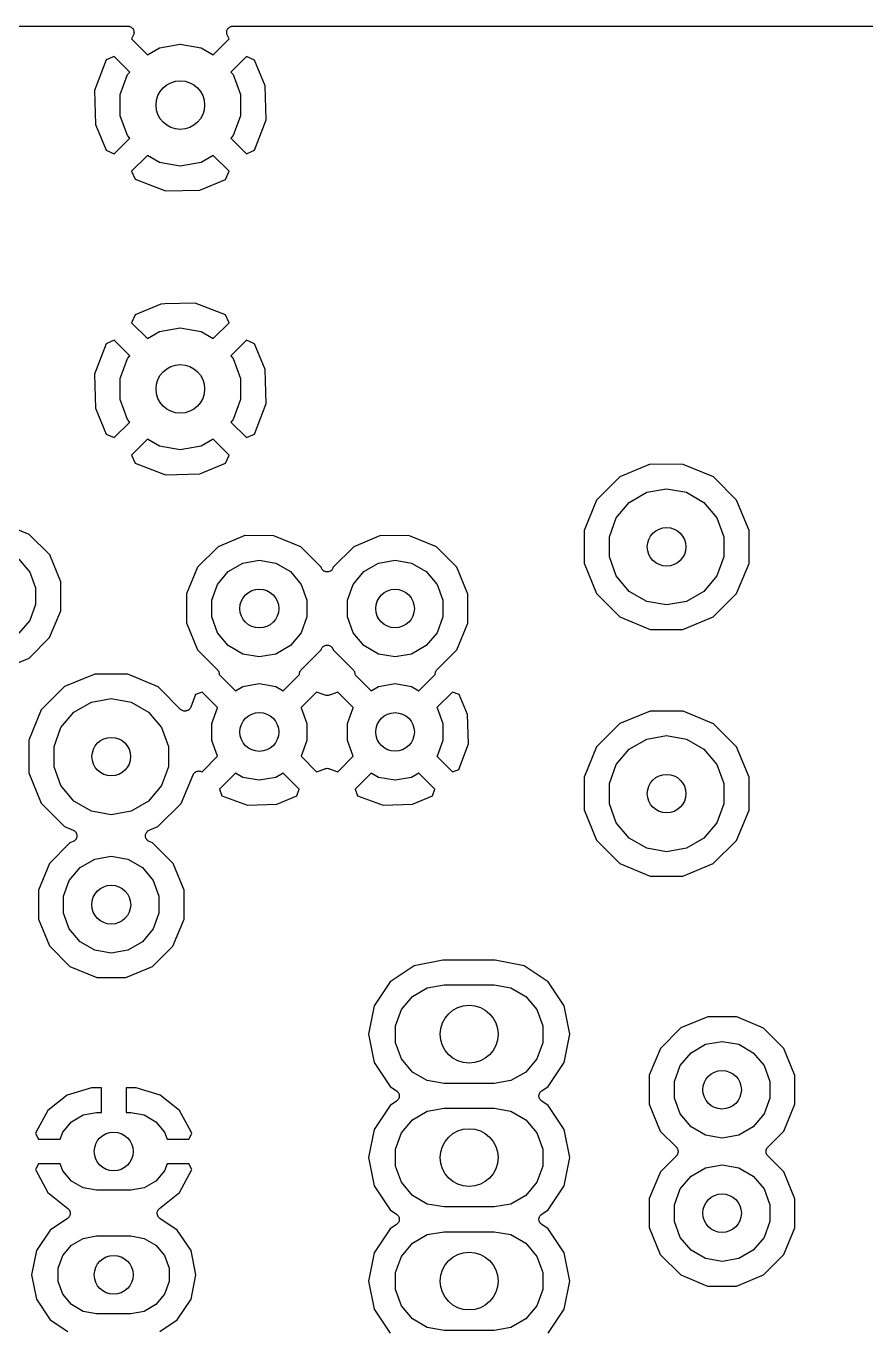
# Model space of a CAD drawing. Extents: x 74 to 224, y -146 to -46.
# Drawn here: x 138.46 to 155.74, y -73.29 to -46.43 of the extents above; entities that cross this region are included whole.
import ezdxf

# ---------------------------------------------------------------- set-up
doc = ezdxf.new("R2010")
doc.units = 0
doc.header["$MEASUREMENT"] = 0
doc.layers.add('BLACK', color=7, linetype='CONTINUOUS')

msp = doc.modelspace()

# ---------------------------------------------------------------- linework, layer by layer
at = {"layer": 'Black'}
for p, q in [((74.497, -46.43), (140.55, -46.43)), ((140.55, -46.43), (140.566, -46.4327)), ((140.566, -46.4327), (140.581, -46.4337)), ((140.581, -46.4337), (140.587, -46.4365)), ((140.587, -46.4365), (140.594, -46.4377)), ((140.594, -46.4377), (140.607, -46.4453)), ((140.607, -46.4453), (140.621, -46.4515)), ((140.621, -46.4515), (140.626, -46.4563)), ((140.626, -46.4563), (140.632, -46.4597)), ((140.632, -46.4597), (140.642, -46.4714)), ((142.619, -46.4714), (142.629, -46.4597)), ((142.629, -46.4597), (142.635, -46.4563)), ((142.635, -46.4563), (142.64, -46.4515)), ((142.64, -46.4515), (142.654, -46.4453)), ((142.654, -46.4453), (142.667, -46.4377)), ((142.667, -46.4377), (142.674, -46.4365)), ((142.674, -46.4365), (142.68, -46.4337)), ((142.68, -46.4337), (142.695, -46.4327)), ((142.695, -46.4327), (142.71, -46.43)), ((142.71, -46.43), (172.899, -46.43)), ((140.667, -46.6083), (140.628, -46.6954)), ((140.628, -46.6954), (140.954, -47.0209)), ((140.642, -46.4714), (140.653, -46.482)), ((140.653, -46.482), (140.656, -46.4882)), ((140.656, -46.4882), (140.66, -46.4935)), ((140.66, -46.4935), (140.666, -46.5079)), ((140.666, -46.5079), (140.672, -46.5216)), ((140.67, -46.5934), (140.667, -46.6083)), ((140.676, -46.5791), (140.67, -46.5934)), ((140.672, -46.5216), (140.673, -46.5285)), ((140.673, -46.5285), (140.676, -46.5349)), ((140.676, -46.5349), (140.676, -46.5502)), ((140.676, -46.5502), (140.677, -46.5654)), ((140.677, -46.5654), (140.676, -46.5721)), ((140.676, -46.5721), (140.676, -46.5791)), ((142.307, -47.0209), (142.633, -46.6954)), ((142.584, -46.5654), (142.585, -46.5502)), ((142.585, -46.5721), (142.584, -46.5654)), ((142.585, -46.5349), (142.588, -46.5285)), ((142.585, -46.5502), (142.585, -46.5349)), ((142.585, -46.5791), (142.585, -46.5721)), ((142.59, -46.5934), (142.585, -46.5791)), ((142.588, -46.5216), (142.595, -46.5079)), ((142.588, -46.5285), (142.588, -46.5216)), ((142.594, -46.6083), (142.59, -46.5934)), ((142.633, -46.6954), (142.594, -46.6083)), ((142.595, -46.5079), (142.6, -46.4935)), ((142.6, -46.4935), (142.605, -46.4882)), ((142.605, -46.4882), (142.608, -46.482)), ((142.608, -46.482), (142.619, -46.4714)), ((140.954, -47.0209), (141.201, -46.878)), ((141.201, -46.878), (141.63, -46.8023)), ((141.63, -46.8023), (142.059, -46.878)), ((142.059, -46.878), (142.307, -47.0209)), ((140.104, -47.1274), (139.864, -47.7545)), ((140.269, -47.0546), (140.104, -47.1274)), ((140.59, -47.3752), (140.269, -47.0546)), ((142.992, -47.0546), (142.671, -47.3752)), ((143.158, -47.1282), (142.992, -47.0546)), ((143.378, -47.6583), (143.158, -47.1282)), ((140.395, -47.839), (140.544, -47.4296)), ((140.544, -47.4296), (140.59, -47.3752)), ((142.671, -47.3752), (142.717, -47.4296)), ((142.717, -47.4296), (142.866, -47.839)), ((139.864, -47.7545), (139.883, -48.4553)), ((143.397, -48.3591), (143.378, -47.6583)), ((140.395, -48.2746), (140.395, -47.839)), ((142.866, -47.839), (142.866, -48.2746)), ((140.544, -48.684), (140.395, -48.2746)), ((142.866, -48.2746), (142.717, -48.684)), ((139.883, -48.4553), (140.102, -48.9854)), ((143.157, -48.9862), (143.397, -48.3591)), ((140.269, -49.059), (140.59, -48.7384)), ((140.59, -48.7384), (140.544, -48.684)), ((142.717, -48.684), (142.671, -48.7384)), ((142.671, -48.7384), (142.992, -49.059)), ((140.102, -48.9854), (140.269, -49.059)), ((140.954, -49.0927), (140.628, -49.4182)), ((141.201, -49.2356), (140.954, -49.0927)), ((142.307, -49.0927), (142.059, -49.2356)), ((142.633, -49.4182), (142.307, -49.0927)), ((142.992, -49.059), (143.157, -48.9862)), ((140.628, -49.4182), (140.701, -49.583)), ((141.63, -49.3113), (141.201, -49.2356)), ((142.059, -49.2356), (141.63, -49.3113)), ((142.559, -49.5848), (142.633, -49.4182)), ((140.701, -49.583), (141.328, -49.8232)), ((142.029, -49.8044), (142.559, -49.5848)), ((141.328, -49.8232), (142.029, -49.8044)), ((140.702, -52.3708), (140.628, -52.5374)), ((141.232, -52.1512), (140.702, -52.3708)), ((141.31, -52.1491), (141.232, -52.1512)), ((141.933, -52.1324), (141.31, -52.1491)), ((142.56, -52.3726), (141.933, -52.1324)), ((142.633, -52.5374), (142.56, -52.3726)), ((140.628, -52.5374), (140.954, -52.8629)), ((141.201, -52.72), (141.63, -52.6443)), ((141.63, -52.6443), (142.059, -52.72)), ((142.307, -52.8629), (142.633, -52.5374)), ((140.269, -52.8966), (140.104, -52.9694)), ((140.59, -53.2172), (140.269, -52.8966)), ((140.954, -52.8629), (141.201, -52.72)), ((142.059, -52.72), (142.307, -52.8629)), ((142.992, -52.8966), (142.671, -53.2172)), ((143.158, -52.9702), (142.992, -52.8966)), ((140.104, -52.9694), (139.864, -53.5965)), ((143.378, -53.5003), (143.158, -52.9702)), ((140.395, -53.681), (140.544, -53.2716)), ((140.544, -53.2716), (140.59, -53.2172)), ((142.671, -53.2172), (142.717, -53.2716)), ((142.717, -53.2716), (142.866, -53.681)), ((139.864, -53.5965), (139.883, -54.2973)), ((140.395, -54.1166), (140.395, -53.681)), ((142.866, -53.681), (142.866, -54.1166)), ((143.397, -54.2011), (143.378, -53.5003)), ((140.544, -54.526), (140.395, -54.1166)), ((142.866, -54.1166), (142.717, -54.526)), ((143.157, -54.8282), (143.397, -54.2011)), ((139.883, -54.2973), (140.102, -54.8274)), ((140.269, -54.901), (140.59, -54.5804)), ((140.59, -54.5804), (140.544, -54.526)), ((142.717, -54.526), (142.671, -54.5804)), ((142.671, -54.5804), (142.992, -54.901)), ((140.102, -54.8274), (140.269, -54.901)), ((140.954, -54.9347), (140.628, -55.2602)), ((141.201, -55.0776), (140.954, -54.9347)), ((142.307, -54.9347), (142.059, -55.0776)), ((142.633, -55.2602), (142.307, -54.9347)), ((142.992, -54.901), (143.157, -54.8282)), ((140.628, -55.2602), (140.701, -55.425)), ((141.63, -55.1533), (141.201, -55.0776)), ((142.059, -55.0776), (141.63, -55.1533)), ((142.559, -55.4268), (142.633, -55.2602)), ((140.701, -55.425), (141.328, -55.6652)), ((142.029, -55.6464), (142.559, -55.4268)), ((151.302, -55.4511), (150.677, -55.7091)), ((151.977, -55.4517), (151.302, -55.4511)), ((152.601, -55.7108), (151.977, -55.4517)), ((141.328, -55.6652), (142.029, -55.6464)), ((150.677, -55.7091), (150.199, -56.1865)), ((153.079, -56.1891), (152.601, -55.7108)), ((150.87, -56.2344), (151.229, -56.0269)), ((151.229, -56.0269), (151.638, -55.9548)), ((151.638, -55.9548), (152.047, -56.0269)), ((152.047, -56.0269), (152.406, -56.2344)), ((150.199, -56.1865), (149.94, -56.8106)), ((150.603, -56.5524), (150.87, -56.2344)), ((152.406, -56.2344), (152.673, -56.5524)), ((153.337, -56.8136), (153.079, -56.1891)), ((138.519, -56.8949), (137.968, -56.6661)), ((150.461, -56.9425), (150.603, -56.5524)), ((152.673, -56.5524), (152.815, -56.9425)), ((138.941, -57.3173), (138.519, -56.8949)), ((142.959, -56.9196), (142.407, -57.1475)), ((142.963, -56.9196), (142.959, -56.9196)), ((143.556, -56.9201), (142.963, -56.9196)), ((144.107, -57.1489), (143.556, -56.9201)), ((145.753, -56.9196), (145.201, -57.1475)), ((146.35, -56.9201), (145.753, -56.9196)), ((146.901, -57.1489), (146.35, -56.9201)), ((149.94, -56.8106), (149.939, -57.4864)), ((150.461, -57.3575), (150.461, -56.9425)), ((152.815, -56.9425), (152.815, -57.3575)), ((153.336, -57.4894), (153.337, -56.8136)), ((142.407, -57.1475), (141.985, -57.5691)), ((144.529, -57.5713), (144.107, -57.1489)), ((145.201, -57.1475), (144.779, -57.5691)), ((147.323, -57.5713), (146.901, -57.1489)), ((138.308, -57.403), (138.531, -57.668)), ((139.168, -57.8689), (138.941, -57.3173)), ((142.915, -57.4841), (143.256, -57.424)), ((143.256, -57.424), (143.597, -57.4841)), ((145.709, -57.4841), (146.05, -57.424)), ((146.05, -57.424), (146.391, -57.4841)), ((150.603, -57.7476), (150.461, -57.3575)), ((152.815, -57.3575), (152.673, -57.7476)), ((138.531, -57.668), (138.649, -57.993)), ((141.985, -57.5691), (141.756, -58.1203)), ((142.393, -57.922), (142.616, -57.657)), ((142.616, -57.657), (142.915, -57.4841)), ((143.597, -57.4841), (143.896, -57.657)), ((143.896, -57.657), (144.119, -57.922)), ((144.536, -57.5891), (144.529, -57.5713)), ((144.545, -57.6031), (144.536, -57.5891)), ((144.552, -57.6178), (144.545, -57.6031)), ((144.557, -57.6216), (144.552, -57.6178)), ((144.56, -57.6263), (144.557, -57.6216)), ((144.573, -57.6364), (144.56, -57.6263)), ((144.585, -57.6477), (144.573, -57.6364)), ((144.59, -57.6498), (144.585, -57.6477)), ((144.595, -57.6532), (144.59, -57.6498)), ((144.61, -57.6582), (144.595, -57.6532)), ((144.626, -57.6646), (144.61, -57.6582)), ((144.631, -57.6648), (144.626, -57.6646)), ((144.637, -57.6665), (144.631, -57.6648)), ((144.653, -57.6658), (144.637, -57.6665)), ((144.67, -57.6665), (144.653, -57.6658)), ((144.675, -57.6649), (144.67, -57.6665)), ((144.681, -57.6646), (144.675, -57.6649)), ((144.696, -57.6583), (144.681, -57.6646)), ((144.712, -57.6533), (144.696, -57.6583)), ((144.716, -57.6499), (144.712, -57.6533)), ((144.721, -57.6478), (144.716, -57.6499)), ((144.734, -57.6366), (144.721, -57.6478)), ((144.747, -57.6265), (144.734, -57.6366)), ((144.75, -57.6218), (144.747, -57.6265)), ((144.754, -57.618), (144.75, -57.6218)), ((144.762, -57.6033), (144.754, -57.618)), ((144.771, -57.5893), (144.762, -57.6033)), ((144.779, -57.5691), (144.771, -57.5893)), ((145.187, -57.922), (145.41, -57.657)), ((145.41, -57.657), (145.709, -57.4841)), ((146.391, -57.4841), (146.69, -57.657)), ((146.69, -57.657), (146.913, -57.922)), ((147.55, -58.1229), (147.323, -57.5713)), ((149.939, -57.4864), (150.197, -58.1109)), ((150.87, -58.0656), (150.603, -57.7476)), ((152.673, -57.7476), (152.406, -58.0656)), ((153.077, -58.1135), (153.336, -57.4894)), ((138.649, -57.993), (138.649, -58.3389)), ((139.168, -58.4657), (139.168, -57.8689)), ((142.275, -58.247), (142.393, -57.922)), ((144.119, -57.922), (144.237, -58.247)), ((145.069, -58.247), (145.187, -57.922)), ((146.913, -57.922), (147.031, -58.247)), ((141.756, -58.1203), (141.756, -58.7171)), ((142.275, -58.5929), (142.275, -58.247)), ((144.237, -58.247), (144.237, -58.5929)), ((145.069, -58.5929), (145.069, -58.247)), ((147.031, -58.247), (147.031, -58.5929)), ((147.55, -58.7197), (147.55, -58.1229)), ((150.197, -58.1109), (150.675, -58.5892)), ((151.229, -58.2731), (150.87, -58.0656)), ((151.638, -58.3452), (151.229, -58.2731)), ((152.047, -58.2731), (151.638, -58.3452)), ((152.406, -58.0656), (152.047, -58.2731)), ((152.599, -58.5909), (153.077, -58.1135)), ((138.649, -58.3389), (138.531, -58.664)), ((138.939, -59.0169), (139.168, -58.4657)), ((138.531, -58.664), (138.308, -58.929)), ((141.756, -58.7171), (141.983, -59.2687)), ((142.393, -58.918), (142.275, -58.5929)), ((144.237, -58.5929), (144.119, -58.918)), ((145.187, -58.918), (145.069, -58.5929)), ((147.031, -58.5929), (146.913, -58.918)), ((147.321, -59.2709), (147.55, -58.7197)), ((150.675, -58.5892), (151.299, -58.8483)), ((151.974, -58.8489), (152.599, -58.5909)), ((138.517, -59.4385), (138.939, -59.0169)), ((142.616, -59.183), (142.393, -58.918)), ((144.119, -58.918), (143.896, -59.183)), ((145.41, -59.183), (145.187, -58.918)), ((146.913, -58.918), (146.69, -59.183)), ((151.299, -58.8483), (151.974, -58.8489)), ((141.983, -59.2687), (142.394, -59.6804)), ((142.915, -59.3559), (142.616, -59.183)), ((143.256, -59.416), (142.915, -59.3559)), ((143.597, -59.3559), (143.256, -59.416)), ((143.896, -59.183), (143.597, -59.3559)), ((144.118, -59.6797), (144.527, -59.2709)), ((144.527, -59.2709), (144.535, -59.2507)), ((144.535, -59.2507), (144.544, -59.2367)), ((144.544, -59.2367), (144.552, -59.222)), ((144.552, -59.222), (144.556, -59.2182)), ((144.556, -59.2182), (144.559, -59.2135)), ((144.559, -59.2135), (144.572, -59.2034)), ((144.572, -59.2034), (144.585, -59.1922)), ((144.585, -59.1922), (144.59, -59.1901)), ((144.59, -59.1901), (144.594, -59.1867)), ((144.594, -59.1867), (144.61, -59.1817)), ((144.61, -59.1817), (144.625, -59.1754)), ((144.625, -59.1754), (144.631, -59.1751)), ((144.631, -59.1751), (144.636, -59.1735)), ((144.636, -59.1735), (144.653, -59.1742)), ((144.653, -59.1742), (144.669, -59.1735)), ((144.669, -59.1735), (144.675, -59.1752)), ((144.675, -59.1752), (144.68, -59.1754)), ((144.68, -59.1754), (144.696, -59.1818)), ((144.696, -59.1818), (144.711, -59.1868)), ((144.711, -59.1868), (144.716, -59.1902)), ((144.716, -59.1902), (144.721, -59.1923)), ((144.721, -59.1923), (144.733, -59.2036)), ((144.733, -59.2036), (144.746, -59.2137)), ((144.746, -59.2137), (144.749, -59.2184)), ((144.749, -59.2184), (144.754, -59.2222)), ((144.754, -59.2222), (144.761, -59.2369)), ((144.761, -59.2369), (144.77, -59.2509)), ((144.77, -59.2509), (144.777, -59.2687)), ((144.777, -59.2687), (145.188, -59.6804)), ((145.709, -59.3559), (145.41, -59.183)), ((146.05, -59.416), (145.709, -59.3559)), ((146.391, -59.3559), (146.05, -59.416)), ((146.69, -59.183), (146.391, -59.3559)), ((146.912, -59.6797), (147.321, -59.2709)), ((137.965, -59.6664), (138.517, -59.4385)), ((139.872, -59.7691), (139.247, -60.0271)), ((140.297, -59.7695), (139.872, -59.7691)), ((140.547, -59.7697), (140.297, -59.7695)), ((141.171, -60.0288), (140.547, -59.7697)), ((142.394, -59.6804), (142.398, -59.685)), ((142.398, -59.685), (142.402, -59.6887)), ((142.402, -59.6887), (142.41, -59.703)), ((142.41, -59.703), (142.42, -59.7165)), ((142.42, -59.7165), (142.421, -59.722)), ((142.421, -59.722), (142.424, -59.727)), ((142.424, -59.727), (142.427, -59.7432)), ((142.427, -59.7432), (142.431, -59.7591)), ((142.431, -59.7591), (142.431, -59.7648)), ((142.431, -59.7648), (142.432, -59.7704)), ((142.432, -59.7704), (142.431, -59.7754)), ((142.431, -59.7754), (142.766, -60.1105)), ((143.746, -60.1105), (144.081, -59.7755)), ((144.08, -59.7699), (144.081, -59.7642)), ((144.081, -59.7755), (144.08, -59.7699)), ((144.081, -59.7584), (144.085, -59.7426)), ((144.081, -59.7642), (144.081, -59.7584)), ((144.085, -59.7426), (144.088, -59.7265)), ((144.088, -59.7265), (144.091, -59.7214)), ((144.091, -59.7214), (144.092, -59.7158)), ((144.092, -59.7158), (144.102, -59.7024)), ((144.102, -59.7024), (144.11, -59.6882)), ((144.11, -59.6882), (144.114, -59.6845)), ((144.114, -59.6845), (144.118, -59.6797)), ((145.188, -59.6804), (145.192, -59.685)), ((145.192, -59.685), (145.196, -59.6887)), ((145.196, -59.6887), (145.204, -59.703)), ((145.204, -59.703), (145.214, -59.7165)), ((145.214, -59.7165), (145.215, -59.722)), ((145.215, -59.722), (145.218, -59.727)), ((145.218, -59.727), (145.221, -59.7432)), ((145.221, -59.7432), (145.225, -59.7591)), ((145.225, -59.7591), (145.225, -59.7648)), ((145.225, -59.7648), (145.226, -59.7704)), ((145.226, -59.7704), (145.225, -59.7754)), ((145.225, -59.7754), (145.56, -60.1105)), ((146.54, -60.1105), (146.875, -59.7755)), ((146.874, -59.7699), (146.875, -59.7642)), ((146.875, -59.7755), (146.874, -59.7699)), ((146.875, -59.7584), (146.879, -59.7426)), ((146.875, -59.7642), (146.875, -59.7584)), ((146.879, -59.7426), (146.882, -59.7265)), ((146.882, -59.7265), (146.885, -59.7214)), ((146.885, -59.7214), (146.886, -59.7158)), ((146.886, -59.7158), (146.896, -59.7024)), ((146.896, -59.7024), (146.904, -59.6882)), ((146.904, -59.6882), (146.908, -59.6845)), ((146.908, -59.6845), (146.912, -59.6797)), ((139.247, -60.0271), (138.769, -60.5045)), ((141.216, -60.0738), (141.171, -60.0288)), ((141.636, -60.4947), (141.216, -60.0738)), ((142.077, -60.1399), (141.942, -60.1895)), ((142.396, -60.4591), (142.077, -60.1399)), ((142.766, -60.1105), (142.915, -60.0241)), ((142.915, -60.0241), (143.256, -59.964)), ((143.256, -59.964), (143.597, -60.0241)), ((143.597, -60.0241), (143.746, -60.1105)), ((144.435, -60.1399), (144.116, -60.4591)), ((144.609, -60.2038), (144.435, -60.1399)), ((144.871, -60.1399), (144.697, -60.2038)), ((145.19, -60.4591), (144.871, -60.1399)), ((145.56, -60.1105), (145.709, -60.0241)), ((145.709, -60.0241), (146.05, -59.964)), ((146.05, -59.964), (146.391, -60.0241)), ((146.391, -60.0241), (146.54, -60.1105)), ((147.229, -60.1399), (146.91, -60.4591)), ((147.367, -60.1905), (147.229, -60.1399)), ((139.44, -60.5524), (139.799, -60.3449)), ((139.799, -60.3449), (140.208, -60.2728)), ((140.208, -60.2728), (140.617, -60.3449)), ((140.617, -60.3449), (140.976, -60.5524)), ((141.942, -60.1895), (141.845, -60.4491)), ((144.61, -60.2039), (144.609, -60.2038)), ((144.61, -60.2041), (144.61, -60.2039)), ((144.631, -60.2078), (144.61, -60.2041)), ((144.653, -60.2116), (144.631, -60.2078)), ((144.675, -60.2078), (144.653, -60.2116)), ((144.653, -60.2116), (144.653, -60.2115)), ((144.653, -60.2115), (144.653, -60.2116)), ((144.696, -60.2041), (144.675, -60.2078)), ((144.697, -60.2038), (144.696, -60.2039)), ((144.696, -60.2039), (144.696, -60.2041)), ((147.538, -60.6033), (147.367, -60.1905)), ((138.769, -60.5045), (138.51, -61.1286)), ((139.173, -60.8704), (139.44, -60.5524)), ((140.976, -60.5524), (141.243, -60.8704)), ((141.65, -60.504), (141.636, -60.4947)), ((141.662, -60.5145), (141.65, -60.504)), ((141.668, -60.5166), (141.662, -60.5145)), ((141.673, -60.52), (141.668, -60.5166)), ((141.688, -60.5242), (141.673, -60.52)), ((141.704, -60.5299), (141.688, -60.5242)), ((141.709, -60.5299), (141.704, -60.5299)), ((141.715, -60.5314), (141.709, -60.5299)), ((141.731, -60.53), (141.715, -60.5314)), ((141.748, -60.5301), (141.731, -60.53)), ((141.753, -60.5282), (141.748, -60.5301)), ((141.759, -60.5276), (141.753, -60.5282)), ((141.774, -60.5208), (141.759, -60.5276)), ((141.789, -60.5153), (141.774, -60.5208)), ((141.794, -60.5115), (141.789, -60.5153)), ((141.799, -60.509), (141.794, -60.5115)), ((141.811, -60.4975), (141.799, -60.509)), ((141.823, -60.4872), (141.811, -60.4975)), ((141.826, -60.4821), (141.823, -60.4872)), ((141.83, -60.4779), (141.826, -60.4821)), ((141.837, -60.4631), (141.83, -60.4779)), ((141.845, -60.4491), (141.837, -60.4631)), ((142.275, -60.7871), (142.393, -60.462)), ((142.393, -60.462), (142.396, -60.4591)), ((144.116, -60.4591), (144.119, -60.462)), ((144.119, -60.462), (144.237, -60.7871)), ((145.069, -60.7871), (145.187, -60.462)), ((145.187, -60.462), (145.19, -60.4591)), ((146.91, -60.4591), (146.913, -60.462)), ((146.913, -60.462), (147.031, -60.7871)), ((147.56, -61.2022), (147.538, -60.6033)), ((151.302, -60.5311), (150.677, -60.7891)), ((151.977, -60.5317), (151.302, -60.5311)), ((152.601, -60.7908), (151.977, -60.5317)), ((139.031, -61.2605), (139.173, -60.8704)), ((141.243, -60.8704), (141.385, -61.2605)), ((142.275, -61.1329), (142.275, -60.7871)), ((144.237, -60.7871), (144.237, -61.1329)), ((145.069, -61.1329), (145.069, -60.7871)), ((147.031, -60.7871), (147.031, -61.1329)), ((150.677, -60.7891), (150.199, -61.2665)), ((153.079, -61.2691), (152.601, -60.7908)), ((138.51, -61.1286), (138.509, -61.8044)), ((142.393, -61.458), (142.275, -61.1329)), ((144.237, -61.1329), (144.119, -61.458)), ((145.187, -61.458), (145.069, -61.1329)), ((147.031, -61.1329), (146.913, -61.458)), ((147.364, -61.7305), (147.56, -61.2022)), ((150.87, -61.3144), (151.229, -61.1069)), ((151.229, -61.1069), (151.638, -61.0348)), ((151.638, -61.0348), (152.047, -61.1069)), ((152.047, -61.1069), (152.406, -61.3144)), ((139.031, -61.6755), (139.031, -61.2605)), ((141.385, -61.2605), (141.385, -61.6755)), ((142.077, -61.7801), (142.396, -61.4609)), ((142.396, -61.4609), (142.393, -61.458)), ((144.119, -61.458), (144.116, -61.4609)), ((144.116, -61.4609), (144.435, -61.7801)), ((144.871, -61.7801), (145.19, -61.4609)), ((145.19, -61.4609), (145.187, -61.458)), ((146.913, -61.458), (146.91, -61.4609)), ((146.91, -61.4609), (147.229, -61.7801)), ((150.199, -61.2665), (149.94, -61.8906)), ((150.603, -61.6324), (150.87, -61.3144)), ((152.406, -61.3144), (152.673, -61.6324)), ((153.337, -61.8936), (153.079, -61.2691)), ((139.173, -62.0656), (139.031, -61.6755)), ((141.385, -61.6755), (141.243, -62.0656)), ((141.951, -61.7779), (141.959, -61.7754)), ((141.959, -61.7754), (141.966, -61.7711)), ((141.966, -61.7711), (141.98, -61.7688)), ((141.98, -61.7688), (141.993, -61.7647)), ((141.993, -61.7647), (142.001, -61.7651)), ((142.001, -61.7651), (142.01, -61.7636)), ((142.01, -61.7636), (142.023, -61.766)), ((142.023, -61.766), (142.037, -61.7666)), ((142.037, -61.7666), (142.045, -61.7699)), ((142.045, -61.7699), (142.053, -61.7714)), ((142.053, -61.7714), (142.077, -61.7801)), ((144.435, -61.7801), (144.609, -61.7162)), ((144.609, -61.7162), (144.61, -61.7161)), ((144.61, -61.7159), (144.631, -61.7122)), ((144.61, -61.7161), (144.61, -61.7159)), ((144.631, -61.7122), (144.653, -61.7084)), ((144.653, -61.7084), (144.653, -61.7085)), ((144.653, -61.7085), (144.653, -61.7084)), ((144.653, -61.7084), (144.675, -61.7122)), ((144.675, -61.7122), (144.696, -61.7159)), ((144.696, -61.7159), (144.696, -61.7161)), ((144.696, -61.7161), (144.697, -61.7162)), ((144.697, -61.7162), (144.871, -61.7801)), ((147.229, -61.7801), (147.364, -61.7305)), ((150.461, -62.0225), (150.603, -61.6324)), ((152.673, -61.6324), (152.815, -62.0225)), ((138.509, -61.8044), (138.767, -62.4289)), ((141.647, -62.4314), (141.892, -61.8419)), ((141.892, -61.8419), (141.897, -61.8348)), ((141.897, -61.8348), (141.899, -61.8268)), ((141.899, -61.8268), (141.908, -61.8163)), ((141.908, -61.8163), (141.916, -61.8047)), ((141.916, -61.8047), (141.922, -61.7996)), ((141.922, -61.7996), (141.928, -61.7931)), ((141.928, -61.7931), (141.94, -61.7862)), ((141.94, -61.7862), (141.951, -61.7779)), ((142.766, -61.8095), (142.436, -62.1393)), ((142.915, -61.8959), (142.766, -61.8095)), ((143.256, -61.956), (142.915, -61.8959)), ((143.597, -61.8959), (143.256, -61.956)), ((143.746, -61.8095), (143.597, -61.8959)), ((144.076, -62.1393), (143.746, -61.8095)), ((145.56, -61.8095), (145.23, -62.1393)), ((145.709, -61.8959), (145.56, -61.8095)), ((146.05, -61.956), (145.709, -61.8959)), ((146.391, -61.8959), (146.05, -61.956)), ((146.54, -61.8095), (146.391, -61.8959)), ((146.87, -62.1393), (146.54, -61.8095)), ((149.94, -61.8906), (149.939, -62.5664)), ((150.461, -62.4375), (150.461, -62.0225)), ((152.815, -62.0225), (152.815, -62.4375)), ((153.336, -62.5694), (153.337, -61.8936)), ((139.44, -62.3836), (139.173, -62.0656)), ((141.243, -62.0656), (140.976, -62.3836)), ((142.436, -62.1393), (142.485, -62.2742)), ((142.485, -62.2742), (143.014, -62.4703)), ((143.613, -62.4479), (144.026, -62.2769)), ((144.026, -62.2769), (144.076, -62.1393)), ((145.23, -62.1393), (145.279, -62.2742)), ((145.279, -62.2742), (145.808, -62.4703)), ((146.407, -62.4479), (146.82, -62.2769)), ((146.82, -62.2769), (146.87, -62.1393)), ((138.767, -62.4289), (139.245, -62.9072)), ((139.799, -62.5911), (139.44, -62.3836)), ((140.976, -62.3836), (140.617, -62.5911)), ((141.169, -62.9089), (141.647, -62.4314)), ((143.014, -62.4703), (143.613, -62.4479)), ((145.808, -62.4703), (146.407, -62.4479)), ((149.939, -62.5664), (150.197, -63.1909)), ((150.603, -62.8276), (150.461, -62.4375)), ((152.815, -62.4375), (152.673, -62.8276)), ((153.077, -63.1934), (153.336, -62.5694)), ((140.208, -62.6632), (139.799, -62.5911)), ((140.617, -62.5911), (140.208, -62.6632)), ((150.87, -63.1456), (150.603, -62.8276)), ((152.673, -62.8276), (152.406, -63.1456)), ((139.245, -62.9072), (139.425, -62.9819)), ((139.425, -62.9819), (139.439, -62.9909)), ((139.439, -62.9909), (139.453, -62.9985)), ((139.453, -62.9985), (139.457, -63.0027)), ((139.457, -63.0027), (139.462, -63.0057)), ((139.462, -63.0057), (139.472, -63.0188)), ((139.472, -63.0188), (139.483, -63.0311)), ((139.483, -63.0311), (139.485, -63.0362)), ((139.485, -63.0362), (139.489, -63.0407)), ((139.489, -63.0407), (139.494, -63.0565)), ((139.494, -63.0565), (139.5, -63.0718)), ((139.5, -63.0718), (139.5, -63.0774)), ((139.5, -63.0774), (139.502, -63.0828)), ((139.502, -63.1159), (139.5, -63.1212)), ((139.502, -63.0828), (139.501, -63.0993)), ((139.501, -63.0993), (139.502, -63.1159)), ((140.914, -63.0829), (140.916, -63.0776)), ((140.915, -63.0995), (140.914, -63.0829)), ((140.914, -63.116), (140.915, -63.0995)), ((140.916, -63.1214), (140.914, -63.116)), ((140.916, -63.072), (140.922, -63.0566)), ((140.916, -63.0776), (140.916, -63.072)), ((140.922, -63.0566), (140.927, -63.0408)), ((140.927, -63.0408), (140.931, -63.0364)), ((140.931, -63.0364), (140.933, -63.0312)), ((140.933, -63.0312), (140.944, -63.019)), ((140.944, -63.019), (140.954, -63.0059)), ((140.954, -63.0059), (140.959, -63.0029)), ((140.959, -63.0029), (140.963, -62.9987)), ((140.963, -62.9987), (140.977, -62.9911)), ((140.977, -62.9911), (140.991, -62.9822)), ((140.991, -62.9822), (141.169, -62.9089)), ((139.359, -63.2435), (138.937, -63.6651)), ((139.424, -63.2166), (139.359, -63.2435)), ((139.438, -63.2077), (139.424, -63.2166)), ((139.453, -63.2), (139.438, -63.2077)), ((139.457, -63.1959), (139.453, -63.2)), ((139.462, -63.1929), (139.457, -63.1959)), ((139.472, -63.1798), (139.462, -63.1929)), ((139.483, -63.1675), (139.472, -63.1798)), ((139.485, -63.1624), (139.483, -63.1675)), ((139.488, -63.158), (139.485, -63.1624)), ((139.493, -63.1421), (139.488, -63.158)), ((139.5, -63.1268), (139.493, -63.1421)), ((139.5, -63.1212), (139.5, -63.1268)), ((140.916, -63.1269), (140.916, -63.1214)), ((140.922, -63.1423), (140.916, -63.1269)), ((140.927, -63.1581), (140.922, -63.1423)), ((140.931, -63.1625), (140.927, -63.1581)), ((140.933, -63.1677), (140.931, -63.1625)), ((140.944, -63.18), (140.933, -63.1677)), ((140.954, -63.1931), (140.944, -63.18)), ((140.959, -63.1961), (140.954, -63.1931)), ((140.963, -63.2003), (140.959, -63.1961)), ((140.977, -63.2079), (140.963, -63.2003)), ((140.991, -63.2169), (140.977, -63.2079)), ((141.059, -63.2449), (140.991, -63.2169)), ((141.481, -63.6673), (141.059, -63.2449)), ((150.197, -63.1909), (150.675, -63.6692)), ((151.229, -63.3531), (150.87, -63.1456)), ((151.638, -63.4252), (151.229, -63.3531)), ((152.047, -63.3531), (151.638, -63.4252)), ((152.406, -63.1456), (152.047, -63.3531)), ((152.599, -63.6709), (153.077, -63.1934)), ((139.568, -63.753), (139.867, -63.5801)), ((139.867, -63.5801), (140.208, -63.52)), ((140.208, -63.52), (140.549, -63.5801)), ((140.549, -63.5801), (140.848, -63.753)), ((138.937, -63.6651), (138.708, -64.2163)), ((139.345, -64.018), (139.568, -63.753)), ((140.848, -63.753), (141.071, -64.018)), ((141.708, -64.2189), (141.481, -63.6673)), ((150.675, -63.6692), (151.299, -63.9283)), ((151.974, -63.9289), (152.599, -63.6709)), ((139.227, -64.343), (139.345, -64.018)), ((141.071, -64.018), (141.189, -64.343)), ((151.299, -63.9283), (151.974, -63.9289)), ((138.708, -64.2163), (138.708, -64.8131)), ((139.227, -64.6889), (139.227, -64.343)), ((141.189, -64.343), (141.189, -64.6889)), ((141.708, -64.8157), (141.708, -64.2189)), ((139.345, -65.014), (139.227, -64.6889)), ((141.189, -64.6889), (141.071, -65.014)), ((138.708, -64.8131), (138.935, -65.3647)), ((141.479, -65.3669), (141.708, -64.8157)), ((139.568, -65.279), (139.345, -65.014)), ((141.071, -65.014), (140.848, -65.279)), ((138.935, -65.3647), (139.357, -65.7871)), ((139.867, -65.4519), (139.568, -65.279)), ((140.208, -65.512), (139.867, -65.4519)), ((140.549, -65.4519), (140.208, -65.512)), ((140.848, -65.279), (140.549, -65.4519)), ((141.057, -65.7885), (141.479, -65.3669)), ((139.357, -65.7871), (139.908, -66.0159)), ((140.505, -66.0164), (141.057, -65.7885)), ((146.441, -65.7773), (145.948, -66.1071)), ((147.036, -65.659), (146.441, -65.7773)), ((147.197, -65.659), (147.036, -65.659)), ((148.112, -65.659), (147.197, -65.659)), ((148.707, -65.7773), (148.112, -65.659)), ((149.2, -66.1071), (148.707, -65.7773)), ((139.908, -66.0159), (140.505, -66.0164)), ((145.893, -66.1893), (145.618, -66.6007)), ((145.948, -66.1071), (145.893, -66.1893)), ((145.893, -66.1893), (145.893, -66.1893)), ((146.407, -66.4047), (146.713, -66.2283)), ((146.713, -66.2283), (147.06, -66.167)), ((147.06, -66.167), (148.088, -66.167)), ((148.088, -66.167), (148.435, -66.2283)), ((148.435, -66.2283), (148.741, -66.4047)), ((149.53, -66.6007), (149.2, -66.1071)), ((145.618, -66.6007), (145.502, -67.183)), ((146.18, -66.675), (146.407, -66.4047)), ((148.741, -66.4047), (148.968, -66.675)), ((149.646, -67.183), (149.53, -66.6007)), ((146.06, -67.0066), (146.18, -66.675)), ((148.968, -66.675), (149.088, -67.0066)), ((152.484, -66.8256), (152.048, -67.0056)), ((153.081, -66.8261), (152.484, -66.8256)), ((153.632, -67.0549), (153.081, -66.8261)), ((146.06, -67.3594), (146.06, -67.0066)), ((149.088, -67.0066), (149.088, -67.3594)), ((151.932, -67.0535), (151.51, -67.4751)), ((152.048, -67.0056), (151.932, -67.0535)), ((154.054, -67.4773), (153.632, -67.0549)), ((145.502, -67.183), (145.618, -67.7653)), ((146.18, -67.691), (146.06, -67.3594)), ((149.088, -67.3594), (148.968, -67.691)), ((149.53, -67.7653), (149.646, -67.183)), ((152.141, -67.563), (152.44, -67.3901)), ((152.44, -67.3901), (152.781, -67.33)), ((152.781, -67.33), (153.122, -67.3901)), ((153.122, -67.3901), (153.421, -67.563)), ((151.51, -67.4751), (151.281, -68.0263)), ((151.918, -67.828), (152.141, -67.563)), ((153.421, -67.563), (153.644, -67.828)), ((154.281, -68.0289), (154.054, -67.4773)), ((145.618, -67.7653), (145.948, -68.2589)), ((146.407, -67.9613), (146.18, -67.691)), ((148.968, -67.691), (148.741, -67.9613)), ((149.2, -68.2589), (149.53, -67.7653)), ((151.8, -68.153), (151.918, -67.828)), ((153.644, -67.828), (153.762, -68.153)), ((146.713, -68.1377), (146.407, -67.9613)), ((147.06, -68.199), (146.713, -68.1377)), ((148.088, -68.199), (147.06, -68.199)), ((148.435, -68.1377), (148.088, -68.199)), ((148.741, -67.9613), (148.435, -68.1377)), ((151.281, -68.0263), (151.281, -68.6231)), ((151.8, -68.4989), (151.8, -68.153)), ((153.762, -68.153), (153.762, -68.4989)), ((154.281, -68.6257), (154.281, -68.0289)), ((139.302, -68.4336), (138.904, -68.7542)), ((139.8, -68.288), (139.302, -68.4336)), ((140.005, -68.288), (139.8, -68.288)), ((140.005, -68.796), (140.005, -68.288)), ((140.53, -68.288), (140.513, -68.288)), ((140.513, -68.288), (140.513, -68.796)), ((140.718, -68.288), (140.53, -68.288)), ((141.215, -68.4336), (140.718, -68.288)), ((141.614, -68.7542), (141.215, -68.4336)), ((145.948, -68.2589), (146.08, -68.3474)), ((146.08, -68.3474), (146.09, -68.357)), ((146.09, -68.357), (146.102, -68.3652)), ((146.102, -68.3652), (146.106, -68.3721)), ((146.106, -68.3721), (146.112, -68.3779)), ((146.112, -68.3779), (146.118, -68.3903)), ((146.118, -68.3903), (146.126, -68.4019)), ((146.126, -68.4019), (146.128, -68.41)), ((146.128, -68.41), (146.132, -68.4175)), ((146.132, -68.4885), (146.128, -68.496)), ((146.132, -68.4175), (146.133, -68.4312)), ((146.133, -68.4748), (146.132, -68.4885)), ((146.133, -68.4312), (146.136, -68.4447)), ((146.136, -68.4613), (146.133, -68.4748)), ((146.136, -68.4447), (146.136, -68.453)), ((146.136, -68.453), (146.136, -68.4613)), ((149.011, -68.4447), (149.015, -68.4312)), ((149.012, -68.453), (149.011, -68.4447)), ((149.011, -68.4613), (149.012, -68.453)), ((149.015, -68.4748), (149.011, -68.4613)), ((149.015, -68.4312), (149.016, -68.4175)), ((149.016, -68.4885), (149.015, -68.4748)), ((149.016, -68.4175), (149.02, -68.41)), ((149.02, -68.496), (149.016, -68.4885)), ((149.02, -68.41), (149.022, -68.4019)), ((149.022, -68.4019), (149.03, -68.3903)), ((149.03, -68.3903), (149.036, -68.3779)), ((149.036, -68.3779), (149.042, -68.3721)), ((149.042, -68.3721), (149.046, -68.3652)), ((149.046, -68.3652), (149.058, -68.357)), ((149.058, -68.357), (149.068, -68.3474)), ((149.068, -68.3474), (149.2, -68.2589)), ((138.904, -68.7542), (138.655, -69.2088)), ((141.863, -69.2088), (141.614, -68.7542)), ((145.948, -68.6471), (145.618, -69.1407)), ((146.08, -68.5586), (145.948, -68.6471)), ((146.09, -68.549), (146.08, -68.5586)), ((146.102, -68.5408), (146.09, -68.549)), ((146.106, -68.5339), (146.102, -68.5408)), ((146.112, -68.5281), (146.106, -68.5339)), ((146.118, -68.5157), (146.112, -68.5281)), ((146.126, -68.5041), (146.118, -68.5157)), ((146.128, -68.496), (146.126, -68.5041)), ((146.713, -68.7683), (147.06, -68.707)), ((147.06, -68.707), (148.088, -68.707)), ((148.088, -68.707), (148.435, -68.7683)), ((149.022, -68.5041), (149.02, -68.496)), ((149.03, -68.5157), (149.022, -68.5041)), ((149.036, -68.5281), (149.03, -68.5157)), ((149.042, -68.5339), (149.036, -68.5281)), ((149.046, -68.5408), (149.042, -68.5339)), ((149.058, -68.549), (149.046, -68.5408)), ((149.068, -68.5586), (149.058, -68.549)), ((149.2, -68.6471), (149.068, -68.5586)), ((149.53, -69.1407), (149.2, -68.6471)), ((151.281, -68.6231), (151.508, -69.1747)), ((151.918, -68.824), (151.8, -68.4989)), ((153.762, -68.4989), (153.644, -68.824)), ((154.052, -69.1769), (154.281, -68.6257)), ((139.212, -69.196), (139.39, -68.9832)), ((139.39, -68.9832), (139.631, -68.8442)), ((139.631, -68.8442), (139.904, -68.796)), ((139.904, -68.796), (140.005, -68.796)), ((140.513, -68.796), (140.613, -68.796)), ((140.613, -68.796), (140.887, -68.8442)), ((140.887, -68.8442), (141.127, -68.9832)), ((141.127, -68.9832), (141.306, -69.196)), ((146.18, -69.215), (146.407, -68.9447)), ((146.407, -68.9447), (146.713, -68.7683)), ((148.435, -68.7683), (148.741, -68.9447)), ((148.741, -68.9447), (148.968, -69.215)), ((152.141, -69.089), (151.918, -68.824)), ((153.644, -68.824), (153.421, -69.089)), ((138.655, -69.2088), (138.651, -69.2271)), ((138.651, -69.2271), (138.714, -69.342)), ((139.158, -69.342), (139.212, -69.196)), ((141.306, -69.196), (141.359, -69.342)), ((141.804, -69.342), (141.867, -69.2271)), ((141.867, -69.2271), (141.863, -69.2088)), ((145.618, -69.1407), (145.502, -69.723)), ((146.06, -69.5466), (146.18, -69.215)), ((148.968, -69.215), (149.088, -69.5466)), ((149.646, -69.723), (149.53, -69.1407)), ((151.508, -69.1747), (151.84, -69.5065)), ((152.44, -69.2619), (152.141, -69.089)), ((152.781, -69.322), (152.44, -69.2619)), ((153.122, -69.2619), (152.781, -69.322)), ((153.421, -69.089), (153.122, -69.2619)), ((153.722, -69.5059), (154.052, -69.1769)), ((138.714, -69.342), (139.158, -69.342)), ((141.359, -69.342), (141.804, -69.342)), ((146.06, -69.8994), (146.06, -69.5466)), ((149.088, -69.5466), (149.088, -69.8994)), ((151.84, -69.5065), (151.846, -69.5156)), ((151.846, -69.5156), (151.854, -69.5235)), ((151.854, -69.5235), (151.859, -69.5335)), ((151.859, -69.5335), (151.865, -69.5426)), ((151.865, -69.5426), (151.868, -69.5534)), ((151.868, -69.5534), (151.873, -69.5634)), ((151.873, -69.5634), (151.873, -69.5745)), ((153.689, -69.5739), (153.69, -69.5628)), ((153.69, -69.5628), (153.694, -69.5528)), ((153.694, -69.5528), (153.697, -69.542)), ((153.697, -69.542), (153.704, -69.5329)), ((153.704, -69.5329), (153.708, -69.5229)), ((153.708, -69.5229), (153.716, -69.515)), ((153.716, -69.515), (153.722, -69.5059)), ((145.502, -69.723), (145.618, -70.3053)), ((149.53, -70.3053), (149.646, -69.723)), ((151.84, -69.6861), (151.51, -70.0151)), ((151.846, -69.677), (151.84, -69.6861)), ((151.854, -69.6691), (151.846, -69.677)), ((151.858, -69.6591), (151.854, -69.6691)), ((151.865, -69.65), (151.858, -69.6591)), ((151.868, -69.6393), (151.865, -69.65)), ((151.872, -69.6292), (151.868, -69.6393)), ((151.873, -69.6181), (151.872, -69.6292)), ((151.873, -69.5745), (151.876, -69.5852)), ((151.876, -69.6074), (151.873, -69.6181)), ((151.876, -69.5852), (151.875, -69.5963)), ((151.875, -69.5963), (151.876, -69.6074)), ((153.686, -69.5846), (153.689, -69.5739)), ((153.687, -69.5957), (153.686, -69.5846)), ((153.686, -69.6068), (153.687, -69.5957)), ((153.689, -69.6175), (153.686, -69.6068)), ((153.689, -69.6286), (153.689, -69.6175)), ((153.694, -69.6386), (153.689, -69.6286)), ((153.697, -69.6494), (153.694, -69.6386)), ((153.703, -69.6585), (153.697, -69.6494)), ((153.708, -69.6685), (153.703, -69.6585)), ((153.716, -69.6764), (153.708, -69.6685)), ((153.722, -69.6855), (153.716, -69.6764)), ((154.054, -70.0173), (153.722, -69.6855)), ((138.714, -69.85), (138.651, -69.9649)), ((138.651, -69.9649), (138.655, -69.9832)), ((138.655, -69.9832), (138.904, -70.4378)), ((139.158, -69.85), (138.714, -69.85)), ((139.212, -69.996), (139.158, -69.85)), ((139.39, -70.2088), (139.212, -69.996)), ((141.306, -69.996), (141.127, -70.2088)), ((141.359, -69.85), (141.306, -69.996)), ((141.804, -69.85), (141.359, -69.85)), ((141.614, -70.4378), (141.863, -69.9832)), ((141.867, -69.9649), (141.804, -69.85)), ((141.863, -69.9832), (141.867, -69.9649)), ((146.18, -70.231), (146.06, -69.8994)), ((149.088, -69.8994), (148.968, -70.231)), ((151.51, -70.0151), (151.281, -70.5663)), ((151.918, -70.368), (152.141, -70.103)), ((152.141, -70.103), (152.44, -69.9301)), ((152.44, -69.9301), (152.781, -69.87)), ((152.781, -69.87), (153.122, -69.9301)), ((153.122, -69.9301), (153.421, -70.103)), ((153.421, -70.103), (153.644, -70.368)), ((154.281, -70.5689), (154.054, -70.0173)), ((139.631, -70.3478), (139.39, -70.2088)), ((139.904, -70.396), (139.631, -70.3478)), ((140.887, -70.3478), (140.613, -70.396)), ((141.127, -70.2088), (140.887, -70.3478)), ((145.618, -70.3053), (145.948, -70.7989)), ((146.407, -70.5013), (146.18, -70.231)), ((148.968, -70.231), (148.741, -70.5013)), ((149.2, -70.7989), (149.53, -70.3053)), ((151.8, -70.693), (151.918, -70.368)), ((153.644, -70.368), (153.762, -70.693)), ((138.904, -70.4378), (139.317, -70.7699)), ((140.613, -70.396), (139.904, -70.396)), ((141.201, -70.7699), (141.614, -70.4378)), ((146.713, -70.6777), (146.407, -70.5013)), ((148.741, -70.5013), (148.435, -70.6777)), ((151.281, -70.5663), (151.281, -71.1631)), ((154.281, -71.1657), (154.281, -70.5689)), ((139.317, -70.7699), (139.322, -70.7761)), ((139.322, -70.7761), (139.329, -70.781)), ((139.329, -70.781), (139.336, -70.7926)), ((139.336, -70.7926), (139.346, -70.8031)), ((139.346, -70.8031), (139.349, -70.8108)), ((139.349, -70.8108), (139.353, -70.8177)), ((139.353, -70.8177), (139.357, -70.8312)), ((139.359, -70.9044), (139.353, -70.9169)), ((139.357, -70.8312), (139.362, -70.8442)), ((139.36, -70.8961), (139.359, -70.9044)), ((139.362, -70.8883), (139.36, -70.8961)), ((139.362, -70.8442), (139.362, -70.8525)), ((139.362, -70.8525), (139.364, -70.8605)), ((139.364, -70.8605), (139.362, -70.8744)), ((139.362, -70.8744), (139.362, -70.8883)), ((141.154, -70.8605), (141.156, -70.8525)), ((141.155, -70.8744), (141.154, -70.8605)), ((141.155, -70.8883), (141.155, -70.8744)), ((141.158, -70.8961), (141.155, -70.8883)), ((141.156, -70.8442), (141.161, -70.8312)), ((141.156, -70.8525), (141.156, -70.8442)), ((141.159, -70.9044), (141.158, -70.8961)), ((141.165, -70.9169), (141.159, -70.9044)), ((141.161, -70.8312), (141.164, -70.8177)), ((141.164, -70.8177), (141.169, -70.8108)), ((141.169, -70.8108), (141.172, -70.8031)), ((141.172, -70.8031), (141.181, -70.7926)), ((141.181, -70.7926), (141.189, -70.781)), ((141.189, -70.781), (141.196, -70.7761)), ((141.196, -70.7761), (141.201, -70.7699)), ((145.948, -70.7989), (146.08, -70.8874)), ((146.08, -70.8874), (146.09, -70.897)), ((146.09, -70.897), (146.102, -70.9052)), ((146.102, -70.9052), (146.106, -70.9121)), ((147.06, -70.739), (146.713, -70.6777)), ((148.088, -70.739), (147.06, -70.739)), ((148.435, -70.6777), (148.088, -70.739)), ((149.042, -70.9121), (149.046, -70.9052)), ((149.046, -70.9052), (149.058, -70.897)), ((149.058, -70.897), (149.068, -70.8874)), ((149.068, -70.8874), (149.2, -70.7989)), ((151.8, -71.0389), (151.8, -70.693)), ((153.762, -70.693), (153.762, -71.0389)), ((139.308, -70.9744), (138.951, -71.2129)), ((139.313, -70.9687), (139.308, -70.9744)), ((139.321, -70.9644), (139.313, -70.9687)), ((139.329, -70.9536), (139.321, -70.9644)), ((139.339, -70.9439), (139.329, -70.9536)), ((139.343, -70.9365), (139.339, -70.9439)), ((139.348, -70.93), (139.343, -70.9365)), ((139.353, -70.9169), (139.348, -70.93)), ((141.169, -70.93), (141.165, -70.9169)), ((141.175, -70.9365), (141.169, -70.93)), ((141.178, -70.9439), (141.175, -70.9365)), ((141.188, -70.9536), (141.178, -70.9439)), ((141.197, -70.9644), (141.188, -70.9536)), ((141.204, -70.9687), (141.197, -70.9644)), ((141.21, -70.9744), (141.204, -70.9687)), ((141.567, -71.2129), (141.21, -70.9744)), ((146.08, -71.0986), (145.948, -71.1871)), ((146.09, -71.089), (146.08, -71.0986)), ((146.102, -71.0808), (146.09, -71.089)), ((146.106, -71.0739), (146.102, -71.0808)), ((146.106, -70.9121), (146.112, -70.9179)), ((146.112, -71.0681), (146.106, -71.0739)), ((146.112, -70.9179), (146.118, -70.9303)), ((146.118, -71.0557), (146.112, -71.0681)), ((146.118, -70.9303), (146.126, -70.9419)), ((146.126, -71.0441), (146.118, -71.0557)), ((146.126, -70.9419), (146.128, -70.95)), ((146.128, -71.036), (146.126, -71.0441)), ((146.128, -70.95), (146.132, -70.9575)), ((146.132, -71.0285), (146.128, -71.036)), ((146.132, -70.9575), (146.133, -70.9712)), ((146.133, -71.0148), (146.132, -71.0285)), ((146.133, -70.9712), (146.136, -70.9847)), ((146.136, -71.0013), (146.133, -71.0148)), ((146.136, -70.9847), (146.136, -70.993)), ((146.136, -70.993), (146.136, -71.0013)), ((149.011, -70.9847), (149.015, -70.9712)), ((149.012, -70.993), (149.011, -70.9847)), ((149.011, -71.0013), (149.012, -70.993)), ((149.015, -71.0148), (149.011, -71.0013)), ((149.015, -70.9712), (149.016, -70.9575)), ((149.016, -71.0285), (149.015, -71.0148)), ((149.016, -70.9575), (149.02, -70.95)), ((149.02, -71.036), (149.016, -71.0285)), ((149.02, -70.95), (149.022, -70.9419)), ((149.022, -71.0441), (149.02, -71.036)), ((149.022, -70.9419), (149.03, -70.9303)), ((149.03, -71.0557), (149.022, -71.0441)), ((149.03, -70.9303), (149.036, -70.9179)), ((149.036, -71.0681), (149.03, -71.0557)), ((149.036, -70.9179), (149.042, -70.9121)), ((149.042, -71.0739), (149.036, -71.0681)), ((149.046, -71.0808), (149.042, -71.0739)), ((149.058, -71.089), (149.046, -71.0808)), ((149.068, -71.0986), (149.058, -71.089)), ((149.2, -71.1871), (149.068, -71.0986)), ((151.281, -71.1631), (151.508, -71.7147)), ((151.918, -71.364), (151.8, -71.0389)), ((153.762, -71.0389), (153.644, -71.364)), ((154.052, -71.7169), (154.281, -71.1657)), ((138.951, -71.2129), (138.668, -71.6364)), ((139.39, -71.5232), (139.631, -71.3842)), ((139.631, -71.3842), (139.904, -71.336)), ((139.904, -71.336), (140.613, -71.336)), ((140.613, -71.336), (140.887, -71.3842)), ((140.887, -71.3842), (141.127, -71.5232)), ((141.85, -71.6364), (141.567, -71.2129)), ((145.948, -71.1871), (145.618, -71.6807)), ((146.407, -71.4847), (146.713, -71.3083)), ((146.713, -71.3083), (147.06, -71.247)), ((147.06, -71.247), (148.088, -71.247)), ((148.088, -71.247), (148.435, -71.3083)), ((148.435, -71.3083), (148.741, -71.4847)), ((149.53, -71.6807), (149.2, -71.1871)), ((152.141, -71.629), (151.918, -71.364)), ((153.644, -71.364), (153.421, -71.629)), ((138.668, -71.6364), (138.568, -72.136)), ((139.212, -71.736), (139.39, -71.5232)), ((141.127, -71.5232), (141.306, -71.736)), ((141.949, -72.136), (141.85, -71.6364)), ((145.618, -71.6807), (145.502, -72.263)), ((146.18, -71.755), (146.407, -71.4847)), ((148.741, -71.4847), (148.968, -71.755)), ((149.646, -72.263), (149.53, -71.6807)), ((151.508, -71.7147), (151.93, -72.1371)), ((152.44, -71.8019), (152.141, -71.629)), ((153.421, -71.629), (153.122, -71.8019)), ((139.117, -71.9971), (139.212, -71.736)), ((141.306, -71.736), (141.401, -71.9971)), ((146.06, -72.0866), (146.18, -71.755)), ((148.968, -71.755), (149.088, -72.0866)), ((152.781, -71.862), (152.44, -71.8019)), ((153.122, -71.8019), (152.781, -71.862)), ((153.63, -72.1385), (154.052, -71.7169)), ((138.568, -72.136), (138.668, -72.6356)), ((139.117, -72.2749), (139.117, -71.9971)), ((141.401, -71.9971), (141.401, -72.2749)), ((141.85, -72.6356), (141.949, -72.136)), ((146.06, -72.4394), (146.06, -72.0866)), ((149.088, -72.0866), (149.088, -72.4394)), ((151.93, -72.1371), (152.481, -72.3659)), ((153.078, -72.3664), (153.63, -72.1385)), ((139.212, -72.536), (139.117, -72.2749)), ((141.401, -72.2749), (141.306, -72.536)), ((145.502, -72.263), (145.618, -72.8453)), ((146.18, -72.771), (146.06, -72.4394)), ((149.088, -72.4394), (148.968, -72.771)), ((149.53, -72.8453), (149.646, -72.263)), ((152.481, -72.3659), (153.078, -72.3664)), ((138.668, -72.6356), (138.951, -73.0591)), ((139.39, -72.7488), (139.212, -72.536)), ((139.631, -72.8878), (139.39, -72.7488)), ((141.127, -72.7488), (140.887, -72.8878)), ((141.306, -72.536), (141.127, -72.7488)), ((141.567, -73.0591), (141.85, -72.6356)), ((146.407, -73.0413), (146.18, -72.771)), ((148.968, -72.771), (148.741, -73.0413)), ((139.904, -72.936), (139.631, -72.8878)), ((140.613, -72.936), (139.904, -72.936)), ((140.887, -72.8878), (140.613, -72.936)), ((145.618, -72.8453), (145.948, -73.3389)), ((146.713, -73.2177), (146.407, -73.0413)), ((148.741, -73.0413), (148.435, -73.2177)), ((149.2, -73.3389), (149.53, -72.8453)), ((138.951, -73.0591), (139.312, -73.3004)), ((141.206, -73.3004), (141.567, -73.0591)), ((147.06, -73.279), (146.713, -73.2177)), ((148.088, -73.279), (147.06, -73.279)), ((148.435, -73.2177), (148.088, -73.279))]:
    msp.add_line(p, q, dxfattribs=at)
for centre, radius in [((141.63, -48.0568), 0.5004), ((141.63, -53.8988), 0.5004), ((151.638, -57.15), 0.3969), ((143.256, -58.42), 0.4001), ((146.05, -58.42), 0.3969), ((143.256, -60.96), 0.4001), ((146.05, -60.96), 0.3969), ((140.208, -61.468), 0.3969), ((151.638, -62.23), 0.3969), ((140.208, -64.516), 0.4001), ((147.574, -67.183), 0.5953), ((152.781, -68.326), 0.3969), ((140.259, -69.596), 0.4), ((147.574, -69.723), 0.5953), ((152.781, -70.866), 0.3969), ((147.574, -72.263), 0.5953), ((140.259, -72.136), 0.4)]:
    msp.add_circle(centre, radius, dxfattribs=at)

doc.saveas('drawing.dxf')
